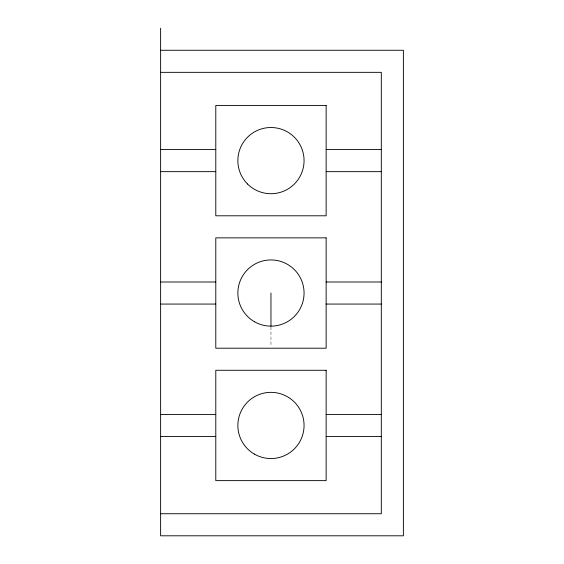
<?xml version="1.0" encoding="UTF-8"?>
<svg xmlns="http://www.w3.org/2000/svg" width="564" height="564" viewBox="0 0 564 564"><rect width="100%" height="100%" fill="white"/><g stroke="black" fill="none" stroke-linecap="round" stroke-linejoin="round"><path stroke-width="0.42" stroke-dasharray="2.82 2.11" d="M270.967 326.986L270.967 346.515"/><path stroke-width="0.85" d="M160.62 50.266L403.38 50.266L403.38 535.8L160.62 535.8L160.62 28.2M160.62 72.34L381.313 72.34L381.313 513.734L160.62 513.734M160.62 149.58L215.793 149.58M326.14 149.58L381.313 149.58M160.62 171.653L215.793 171.653M326.14 171.653L381.313 171.653M160.62 282L215.793 282M326.14 282L381.313 282M160.62 304.067L215.793 304.067M326.14 304.067L381.313 304.067M160.62 414.42L215.793 414.42M326.14 414.42L381.313 414.42M160.62 436.487L215.793 436.487M326.14 436.487L381.313 436.487M270.967 293.033L270.967 326.14M326.14 105.447L215.793 105.447L215.793 215.793L326.14 215.793L326.14 105.447M326.14 237.86L215.793 237.86L215.793 348.207L326.14 348.207L326.14 237.86M326.14 370.28L215.793 370.28L215.793 480.627L326.14 480.627L326.14 370.28M254.413 321.706A33.107 33.107 0 0 0 304.067 293.033A33.107 33.107 0 0 0 254.413 264.368A33.107 33.107 0 0 0 254.413 321.706M254.413 454.119A33.107 33.107 0 0 0 304.067 425.453A33.107 33.107 0 0 0 254.413 396.781A33.107 33.107 0 0 0 254.413 454.119M247.554 184.026A33.107 33.107 0 0 0 302.938 169.186A33.107 33.107 0 0 0 262.394 128.641A33.107 33.107 0 0 0 247.554 184.026"/></g></svg>
